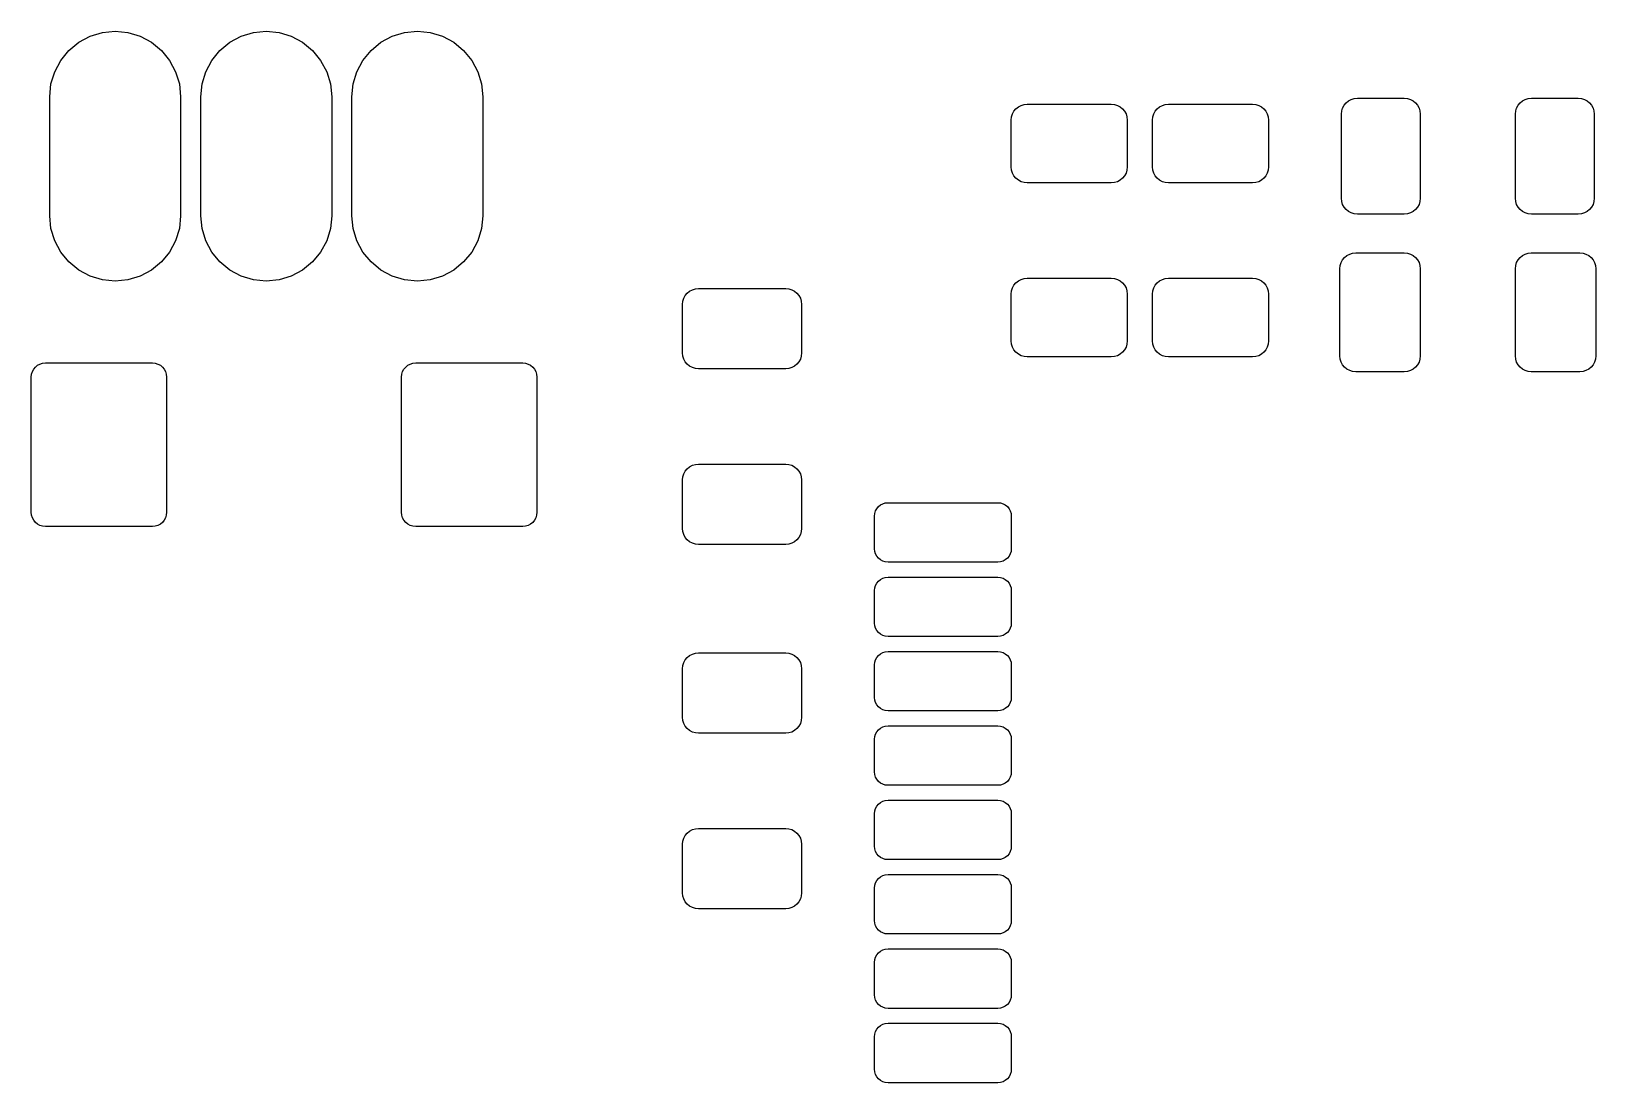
# Model space of a CAD drawing. Extents: x -2.2 to 93.1, y -83.6 to 12.9.
# Drawn here: x 30.05 to 56.35, y -50.83 to -33.15 of the extents above; entities that cross this region are included whole.
import ezdxf

# ---------------------------------------------------------------- set-up
doc = ezdxf.new("R2010")
doc.units = 0
doc.layers.add('BLACK', color=7, linetype='CONTINUOUS')

msp = doc.modelspace()

# ---------------------------------------------------------------- linework, layer by layer
at = {"layer": 'BLACK', "linetype": 'CONTINUOUS'}
for p, q in [((30.6822, -33.4722), (30.8489, -33.3354)), ((30.8489, -33.3354), (31.039, -33.2337)), ((31.039, -33.2337), (31.2454, -33.1711)), ((31.2454, -33.1711), (31.46, -33.15)), ((31.46, -33.15), (31.46, -33.15)), ((31.46, -33.15), (31.6746, -33.1711)), ((31.6746, -33.1711), (31.881, -33.2337)), ((31.881, -33.2337), (32.0711, -33.3354)), ((32.0711, -33.3354), (32.2378, -33.4722)), ((33.2222, -33.4722), (33.3889, -33.3354)), ((33.3889, -33.3354), (33.579, -33.2337)), ((33.579, -33.2337), (33.7854, -33.1711)), ((33.7854, -33.1711), (34, -33.15)), ((34, -33.15), (34, -33.15)), ((34, -33.15), (34.2146, -33.1711)), ((34.2146, -33.1711), (34.421, -33.2337)), ((34.421, -33.2337), (34.6111, -33.3354)), ((34.6111, -33.3354), (34.7778, -33.4722)), ((35.7622, -33.4722), (35.9289, -33.3354)), ((35.9289, -33.3354), (36.119, -33.2337)), ((36.119, -33.2337), (36.3254, -33.1711)), ((36.3254, -33.1711), (36.54, -33.15)), ((36.54, -33.15), (36.54, -33.15)), ((36.54, -33.15), (36.7546, -33.1711)), ((36.7546, -33.1711), (36.961, -33.2337)), ((36.961, -33.2337), (37.1511, -33.3354)), ((37.1511, -33.3354), (37.3178, -33.4722)), ((30.4437, -33.829), (30.5454, -33.6389)), ((30.5454, -33.6389), (30.6822, -33.4722)), ((32.2378, -33.4722), (32.3746, -33.6389)), ((32.3746, -33.6389), (32.4763, -33.829)), ((32.9837, -33.829), (33.0854, -33.6389)), ((33.0854, -33.6389), (33.2222, -33.4722)), ((34.7778, -33.4722), (34.9146, -33.6389)), ((34.9146, -33.6389), (35.0163, -33.829)), ((35.5237, -33.829), (35.6254, -33.6389)), ((35.6254, -33.6389), (35.7622, -33.4722)), ((37.3178, -33.4722), (37.4546, -33.6389)), ((37.4546, -33.6389), (37.5563, -33.829)), ((30.3811, -34.0354), (30.4437, -33.829)), ((32.4763, -33.829), (32.5389, -34.0354)), ((32.9211, -34.0354), (32.9837, -33.829)), ((35.0163, -33.829), (35.0789, -34.0354)), ((35.4611, -34.0354), (35.5237, -33.829)), ((37.5563, -33.829), (37.6189, -34.0354)), ((30.36, -34.25), (30.3811, -34.0354)), ((32.5389, -34.0354), (32.56, -34.25)), ((32.9, -34.25), (32.9211, -34.0354)), ((35.0789, -34.0354), (35.1, -34.25)), ((35.44, -34.25), (35.4611, -34.0354)), ((37.6189, -34.0354), (37.64, -34.25)), ((30.36, -36.25), (30.36, -34.25)), ((32.56, -34.25), (32.56, -36.25)), ((32.9, -36.25), (32.9, -34.25)), ((35.1, -34.25), (35.1, -36.25)), ((35.44, -36.25), (35.44, -34.25)), ((37.64, -34.25), (37.64, -36.25)), ((46.6033, -34.4533), (46.6437, -34.4201)), ((46.6437, -34.4201), (46.6897, -34.3955)), ((46.6897, -34.3955), (46.7397, -34.3804)), ((46.7397, -34.3804), (46.7941, -34.375)), ((46.7941, -34.375), (48.2059, -34.375)), ((48.2059, -34.375), (48.2603, -34.3804)), ((48.2603, -34.3804), (48.3103, -34.3955)), ((48.3103, -34.3955), (48.3563, -34.4201)), ((48.3563, -34.4201), (48.3967, -34.4533)), ((48.9783, -34.4533), (49.0187, -34.4201)), ((49.0187, -34.4201), (49.0647, -34.3955)), ((49.0647, -34.3955), (49.1147, -34.3804)), ((49.1147, -34.3804), (49.1691, -34.375)), ((49.1691, -34.375), (50.5809, -34.375)), ((50.5809, -34.375), (50.6353, -34.3804)), ((50.6353, -34.3804), (50.6853, -34.3955)), ((50.6853, -34.3955), (50.7313, -34.4201)), ((50.7313, -34.4201), (50.7717, -34.4533)), ((52.0804, -34.4897), (52.0955, -34.4397)), ((52.0955, -34.4397), (52.1201, -34.3937)), ((52.1201, -34.3937), (52.1533, -34.3533)), ((52.1533, -34.3533), (52.1936, -34.3201)), ((52.1936, -34.3201), (52.2397, -34.2955)), ((52.2397, -34.2955), (52.2897, -34.2804)), ((52.2897, -34.2804), (52.3441, -34.275)), ((52.3441, -34.275), (53.1309, -34.275)), ((53.1309, -34.275), (53.1853, -34.2804)), ((53.1853, -34.2804), (53.2353, -34.2955)), ((53.2353, -34.2955), (53.2813, -34.3201)), ((53.2813, -34.3201), (53.3217, -34.3533)), ((53.3217, -34.3533), (53.3549, -34.3937)), ((53.3549, -34.3937), (53.3795, -34.4397)), ((53.3795, -34.4397), (53.3946, -34.4897)), ((55.0054, -34.4897), (55.0205, -34.4397)), ((55.0205, -34.4397), (55.0451, -34.3937)), ((55.0451, -34.3937), (55.0783, -34.3533)), ((55.0783, -34.3533), (55.1186, -34.3201)), ((55.1186, -34.3201), (55.1647, -34.2955)), ((55.1647, -34.2955), (55.2147, -34.2804)), ((55.2147, -34.2804), (55.2691, -34.275)), ((55.2691, -34.275), (56.0559, -34.275)), ((56.0559, -34.275), (56.1103, -34.2804)), ((56.1103, -34.2804), (56.1603, -34.2955)), ((56.1603, -34.2955), (56.2064, -34.3201)), ((56.2064, -34.3201), (56.2467, -34.3533)), ((56.2467, -34.3533), (56.2799, -34.3937)), ((56.2799, -34.3937), (56.3045, -34.4397)), ((56.3045, -34.4397), (56.3196, -34.4897)), ((46.525, -34.6441), (46.5304, -34.5897)), ((46.525, -35.4309), (46.525, -34.6441)), ((46.5304, -34.5897), (46.5455, -34.5397)), ((46.5455, -34.5397), (46.5701, -34.4936)), ((46.5701, -34.4936), (46.6033, -34.4533)), ((48.3967, -34.4533), (48.4299, -34.4936)), ((48.4299, -34.4936), (48.4545, -34.5397)), ((48.4545, -34.5397), (48.4696, -34.5897)), ((48.4696, -34.5897), (48.475, -34.6441)), ((48.475, -34.6441), (48.475, -35.4309)), ((48.9, -34.6441), (48.9054, -34.5897)), ((48.9, -35.4309), (48.9, -34.6441)), ((48.9054, -34.5897), (48.9205, -34.5397)), ((48.9205, -34.5397), (48.9451, -34.4936)), ((48.9451, -34.4936), (48.9783, -34.4533)), ((50.7717, -34.4533), (50.8049, -34.4936)), ((50.8049, -34.4936), (50.8295, -34.5397)), ((50.8295, -34.5397), (50.8446, -34.5897)), ((50.8446, -34.5897), (50.85, -34.6441)), ((50.85, -34.6441), (50.85, -35.4309)), ((52.075, -34.5441), (52.0804, -34.4897)), ((52.075, -35.9559), (52.075, -34.5441)), ((53.3946, -34.4897), (53.4, -34.5441)), ((53.4, -34.5441), (53.4, -35.9559)), ((55, -34.5441), (55.0054, -34.4897)), ((55, -35.9559), (55, -34.5441)), ((56.3196, -34.4897), (56.325, -34.5441)), ((56.325, -34.5441), (56.325, -35.9559)), ((46.5304, -35.4853), (46.525, -35.4309)), ((46.5455, -35.5353), (46.5304, -35.4853)), ((48.4696, -35.4853), (48.4545, -35.5353)), ((48.475, -35.4309), (48.4696, -35.4853)), ((48.9054, -35.4853), (48.9, -35.4309)), ((48.9205, -35.5353), (48.9054, -35.4853)), ((50.8446, -35.4853), (50.8295, -35.5353)), ((50.85, -35.4309), (50.8446, -35.4853)), ((46.5701, -35.5814), (46.5455, -35.5353)), ((46.6033, -35.6217), (46.5701, -35.5814)), ((46.6437, -35.6549), (46.6033, -35.6217)), ((46.6897, -35.6795), (46.6437, -35.6549)), ((46.7397, -35.6946), (46.6897, -35.6795)), ((46.7941, -35.7), (46.7397, -35.6946)), ((48.2059, -35.7), (46.7941, -35.7)), ((48.2603, -35.6946), (48.2059, -35.7)), ((48.3103, -35.6795), (48.2603, -35.6946)), ((48.3563, -35.6549), (48.3103, -35.6795)), ((48.3967, -35.6217), (48.3563, -35.6549)), ((48.4299, -35.5814), (48.3967, -35.6217)), ((48.4545, -35.5353), (48.4299, -35.5814)), ((48.9451, -35.5814), (48.9205, -35.5353)), ((48.9783, -35.6217), (48.9451, -35.5814)), ((49.0187, -35.6549), (48.9783, -35.6217)), ((49.0647, -35.6795), (49.0187, -35.6549)), ((49.1147, -35.6946), (49.0647, -35.6795)), ((49.1691, -35.7), (49.1147, -35.6946)), ((50.5809, -35.7), (49.1691, -35.7)), ((50.6353, -35.6946), (50.5809, -35.7)), ((50.6853, -35.6795), (50.6353, -35.6946)), ((50.7313, -35.6549), (50.6853, -35.6795)), ((50.7717, -35.6217), (50.7313, -35.6549)), ((50.8049, -35.5814), (50.7717, -35.6217)), ((50.8295, -35.5353), (50.8049, -35.5814)), ((52.0804, -36.0103), (52.075, -35.9559)), ((52.0955, -36.0603), (52.0804, -36.0103)), ((53.3946, -36.0103), (53.3795, -36.0603)), ((53.4, -35.9559), (53.3946, -36.0103)), ((55.0054, -36.0103), (55, -35.9559)), ((55.0205, -36.0603), (55.0054, -36.0103)), ((56.3196, -36.0103), (56.3045, -36.0603)), ((56.325, -35.9559), (56.3196, -36.0103)), ((30.3811, -36.4646), (30.36, -36.25)), ((32.56, -36.25), (32.5389, -36.4646)), ((32.9211, -36.4646), (32.9, -36.25)), ((35.1, -36.25), (35.0789, -36.4646)), ((35.4611, -36.4646), (35.44, -36.25)), ((37.64, -36.25), (37.6189, -36.4646)), ((52.1201, -36.1063), (52.0955, -36.0603)), ((52.1533, -36.1467), (52.1201, -36.1063)), ((52.1936, -36.1799), (52.1533, -36.1467)), ((52.2397, -36.2045), (52.1936, -36.1799)), ((52.2897, -36.2196), (52.2397, -36.2045)), ((52.3441, -36.225), (52.2897, -36.2196)), ((53.1309, -36.225), (52.3441, -36.225)), ((53.1853, -36.2196), (53.1309, -36.225)), ((53.2353, -36.2045), (53.1853, -36.2196)), ((53.2813, -36.1799), (53.2353, -36.2045)), ((53.3217, -36.1467), (53.2813, -36.1799)), ((53.3549, -36.1063), (53.3217, -36.1467)), ((53.3795, -36.0603), (53.3549, -36.1063)), ((55.0451, -36.1063), (55.0205, -36.0603)), ((55.0783, -36.1467), (55.0451, -36.1063)), ((55.1186, -36.1799), (55.0783, -36.1467)), ((55.1647, -36.2045), (55.1186, -36.1799)), ((55.2147, -36.2196), (55.1647, -36.2045)), ((55.2691, -36.225), (55.2147, -36.2196)), ((56.0559, -36.225), (55.2691, -36.225)), ((56.1103, -36.2196), (56.0559, -36.225)), ((56.1603, -36.2045), (56.1103, -36.2196)), ((56.2064, -36.1799), (56.1603, -36.2045)), ((56.2467, -36.1467), (56.2064, -36.1799)), ((56.2799, -36.1063), (56.2467, -36.1467)), ((56.3045, -36.0603), (56.2799, -36.1063)), ((30.4437, -36.671), (30.3811, -36.4646)), ((32.5389, -36.4646), (32.4763, -36.671)), ((32.9837, -36.671), (32.9211, -36.4646)), ((35.0789, -36.4646), (35.0163, -36.671)), ((35.5237, -36.671), (35.4611, -36.4646)), ((37.6189, -36.4646), (37.5563, -36.671)), ((30.5454, -36.8611), (30.4437, -36.671)), ((32.4763, -36.671), (32.3746, -36.8611)), ((33.0854, -36.8611), (32.9837, -36.671)), ((35.0163, -36.671), (34.9146, -36.8611)), ((35.6254, -36.8611), (35.5237, -36.671)), ((37.5563, -36.671), (37.4546, -36.8611)), ((30.6822, -37.0278), (30.5454, -36.8611)), ((30.8489, -37.1646), (30.6822, -37.0278)), ((32.2378, -37.0278), (32.0711, -37.1646)), ((32.3746, -36.8611), (32.2378, -37.0278)), ((33.2222, -37.0278), (33.0854, -36.8611)), ((33.3889, -37.1646), (33.2222, -37.0278)), ((34.7778, -37.0278), (34.6111, -37.1646)), ((34.9146, -36.8611), (34.7778, -37.0278)), ((35.7622, -37.0278), (35.6254, -36.8611)), ((35.9289, -37.1646), (35.7622, -37.0278)), ((37.3178, -37.0278), (37.1511, -37.1646)), ((37.4546, -36.8611), (37.3178, -37.0278)), ((52.0553, -37.0885), (52.0704, -37.0388)), ((52.0704, -37.0388), (52.0949, -36.993)), ((52.0949, -36.993), (52.1279, -36.9529)), ((52.1279, -36.9529), (52.168, -36.9199)), ((52.168, -36.9199), (52.2138, -36.8954)), ((52.2138, -36.8954), (52.2635, -36.8803)), ((52.2635, -36.8803), (52.3177, -36.875)), ((52.3177, -36.875), (53.1323, -36.875)), ((53.1323, -36.875), (53.1865, -36.8803)), ((53.1865, -36.8803), (53.2362, -36.8954)), ((53.2362, -36.8954), (53.282, -36.9199)), ((53.282, -36.9199), (53.3221, -36.9529)), ((53.3221, -36.9529), (53.3551, -36.993)), ((53.3551, -36.993), (53.3796, -37.0388)), ((53.3796, -37.0388), (53.3947, -37.0885)), ((55.0053, -37.0885), (55.0204, -37.0388)), ((55.0204, -37.0388), (55.0449, -36.993)), ((55.0449, -36.993), (55.0779, -36.9529)), ((55.0779, -36.9529), (55.118, -36.9199)), ((55.118, -36.9199), (55.1638, -36.8954)), ((55.1638, -36.8954), (55.2135, -36.8803)), ((55.2135, -36.8803), (55.2677, -36.875)), ((55.2677, -36.875), (56.0823, -36.875)), ((56.0823, -36.875), (56.1365, -36.8803)), ((56.1365, -36.8803), (56.1862, -36.8954)), ((56.1862, -36.8954), (56.232, -36.9199)), ((56.232, -36.9199), (56.2721, -36.9529)), ((56.2721, -36.9529), (56.3051, -36.993)), ((56.3051, -36.993), (56.3296, -37.0388)), ((56.3296, -37.0388), (56.3447, -37.0885)), ((31.039, -37.2663), (30.8489, -37.1646)), ((31.2454, -37.3289), (31.039, -37.2663)), ((31.46, -37.35), (31.2454, -37.3289)), ((31.6746, -37.3289), (31.46, -37.35)), ((31.881, -37.2663), (31.6746, -37.3289)), ((32.0711, -37.1646), (31.881, -37.2663)), ((33.579, -37.2663), (33.3889, -37.1646)), ((33.7854, -37.3289), (33.579, -37.2663)), ((34, -37.35), (33.7854, -37.3289)), ((34.2146, -37.3289), (34, -37.35)), ((34.421, -37.2663), (34.2146, -37.3289)), ((34.6111, -37.1646), (34.421, -37.2663)), ((36.119, -37.2663), (35.9289, -37.1646)), ((36.3254, -37.3289), (36.119, -37.2663)), ((36.54, -37.35), (36.3254, -37.3289)), ((36.7546, -37.3289), (36.54, -37.35)), ((36.961, -37.2663), (36.7546, -37.3289)), ((37.1511, -37.1646), (36.961, -37.2663)), ((46.6033, -37.3783), (46.6437, -37.3451)), ((46.6437, -37.3451), (46.6897, -37.3205)), ((46.6897, -37.3205), (46.7397, -37.3054)), ((46.7397, -37.3054), (46.7941, -37.3)), ((46.7941, -37.3), (48.2059, -37.3)), ((48.2059, -37.3), (48.2603, -37.3054)), ((48.2603, -37.3054), (48.3103, -37.3205)), ((48.3103, -37.3205), (48.3563, -37.3451)), ((48.3563, -37.3451), (48.3967, -37.3783)), ((48.9783, -37.3783), (49.0187, -37.3451)), ((49.0187, -37.3451), (49.0647, -37.3205)), ((49.0647, -37.3205), (49.1147, -37.3054)), ((49.1147, -37.3054), (49.1691, -37.3)), ((49.1691, -37.3), (50.5809, -37.3)), ((50.5809, -37.3), (50.6353, -37.3054)), ((50.6353, -37.3054), (50.6853, -37.3205)), ((50.6853, -37.3205), (50.7313, -37.3451)), ((50.7313, -37.3451), (50.7717, -37.3783)), ((52.05, -37.1427), (52.0553, -37.0885)), ((52.05, -38.6073), (52.05, -37.1427)), ((53.3947, -37.0885), (53.4, -37.1427)), ((53.4, -37.1427), (53.4, -38.6073)), ((55, -37.1427), (55.0053, -37.0885)), ((55, -38.6073), (55, -37.1427)), ((56.3447, -37.0885), (56.35, -37.1427)), ((56.35, -37.1427), (56.35, -38.6073)), ((31.46, -37.35), (31.46, -37.35)), ((34, -37.35), (34, -37.35)), ((36.54, -37.35), (36.54, -37.35)), ((41.0204, -37.6388), (41.0449, -37.593)), ((41.0449, -37.593), (41.0779, -37.5529)), ((41.0779, -37.5529), (41.118, -37.5199)), ((41.118, -37.5199), (41.1638, -37.4954)), ((41.1638, -37.4954), (41.2135, -37.4803)), ((41.2135, -37.4803), (41.2677, -37.475)), ((41.2677, -37.475), (42.7323, -37.475)), ((42.7323, -37.475), (42.7865, -37.4803)), ((42.7865, -37.4803), (42.8362, -37.4954)), ((42.8362, -37.4954), (42.882, -37.5199)), ((42.882, -37.5199), (42.9221, -37.5529)), ((42.9221, -37.5529), (42.9551, -37.593)), ((42.9551, -37.593), (42.9796, -37.6388)), ((46.525, -37.5691), (46.5304, -37.5147)), ((46.525, -38.3559), (46.525, -37.5691)), ((46.5304, -37.5147), (46.5455, -37.4647)), ((46.5455, -37.4647), (46.5701, -37.4186)), ((46.5701, -37.4186), (46.6033, -37.3783)), ((48.3967, -37.3783), (48.4299, -37.4186)), ((48.4299, -37.4186), (48.4545, -37.4647)), ((48.4545, -37.4647), (48.4696, -37.5147)), ((48.4696, -37.5147), (48.475, -37.5691)), ((48.475, -37.5691), (48.475, -38.3559)), ((48.9, -37.5691), (48.9054, -37.5147)), ((48.9, -38.3559), (48.9, -37.5691)), ((48.9054, -37.5147), (48.9205, -37.4647)), ((48.9205, -37.4647), (48.9451, -37.4186)), ((48.9451, -37.4186), (48.9783, -37.3783)), ((50.7717, -37.3783), (50.8049, -37.4186)), ((50.8049, -37.4186), (50.8295, -37.4647)), ((50.8295, -37.4647), (50.8446, -37.5147)), ((50.8446, -37.5147), (50.85, -37.5691)), ((50.85, -37.5691), (50.85, -38.3559)), ((41, -37.7427), (41.0053, -37.6885)), ((41, -38.5573), (41, -37.7427)), ((41.0053, -37.6885), (41.0204, -37.6388)), ((42.9796, -37.6388), (42.9947, -37.6885)), ((42.9947, -37.6885), (43, -37.7427)), ((43, -37.7427), (43, -38.5573)), ((46.5304, -38.4103), (46.525, -38.3559)), ((48.475, -38.3559), (48.4696, -38.4103)), ((48.9054, -38.4103), (48.9, -38.3559)), ((50.85, -38.3559), (50.8446, -38.4103)), ((41.0053, -38.6115), (41, -38.5573)), ((41.0204, -38.6612), (41.0053, -38.6115)), ((42.9947, -38.6115), (42.9796, -38.6612)), ((43, -38.5573), (42.9947, -38.6115)), ((46.5455, -38.4603), (46.5304, -38.4103)), ((46.5701, -38.5063), (46.5455, -38.4603)), ((46.6033, -38.5467), (46.5701, -38.5063)), ((46.6437, -38.5799), (46.6033, -38.5467)), ((46.6897, -38.6045), (46.6437, -38.5799)), ((46.7397, -38.6196), (46.6897, -38.6045)), ((46.7941, -38.625), (46.7397, -38.6196)), ((48.2059, -38.625), (46.7941, -38.625)), ((48.2603, -38.6196), (48.2059, -38.625)), ((48.3103, -38.6045), (48.2603, -38.6196)), ((48.3563, -38.5799), (48.3103, -38.6045)), ((48.3967, -38.5467), (48.3563, -38.5799)), ((48.4299, -38.5063), (48.3967, -38.5467)), ((48.4545, -38.4603), (48.4299, -38.5063)), ((48.4696, -38.4103), (48.4545, -38.4603)), ((48.9205, -38.4603), (48.9054, -38.4103)), ((48.9451, -38.5063), (48.9205, -38.4603)), ((48.9783, -38.5467), (48.9451, -38.5063)), ((49.0187, -38.5799), (48.9783, -38.5467)), ((49.0647, -38.6045), (49.0187, -38.5799)), ((49.1147, -38.6196), (49.0647, -38.6045)), ((49.1691, -38.625), (49.1147, -38.6196)), ((50.5809, -38.625), (49.1691, -38.625)), ((50.6353, -38.6196), (50.5809, -38.625)), ((50.6853, -38.6045), (50.6353, -38.6196)), ((50.7313, -38.5799), (50.6853, -38.6045)), ((50.7717, -38.5467), (50.7313, -38.5799)), ((50.8049, -38.5063), (50.7717, -38.5467)), ((50.8295, -38.4603), (50.8049, -38.5063)), ((50.8446, -38.4103), (50.8295, -38.4603)), ((52.0553, -38.6615), (52.05, -38.6073)), ((53.4, -38.6073), (53.3947, -38.6615)), ((55.0053, -38.6615), (55, -38.6073)), ((56.35, -38.6073), (56.3447, -38.6615)), ((30.05, -38.9636), (30.0548, -38.9151)), ((30.0548, -38.9151), (30.0682, -38.8709)), ((30.0682, -38.8709), (30.09, -38.8301)), ((30.09, -38.8301), (30.1193, -38.7943)), ((30.1193, -38.7943), (30.1551, -38.765)), ((30.1551, -38.765), (30.1959, -38.7432)), ((30.1959, -38.7432), (30.2401, -38.7298)), ((30.2401, -38.7298), (30.2886, -38.725)), ((30.2886, -38.725), (32.0864, -38.725)), ((32.0864, -38.725), (32.1349, -38.7298)), ((32.1349, -38.7298), (32.1791, -38.7432)), ((32.1791, -38.7432), (32.2199, -38.765)), ((32.2199, -38.765), (32.2557, -38.7943)), ((32.2557, -38.7943), (32.285, -38.8301)), ((32.285, -38.8301), (32.3068, -38.8709)), ((32.3068, -38.8709), (32.3202, -38.9151)), ((32.3202, -38.9151), (32.325, -38.9636)), ((36.275, -38.9636), (36.2798, -38.9151)), ((36.2798, -38.9151), (36.2932, -38.8709)), ((36.2932, -38.8709), (36.315, -38.8301)), ((36.315, -38.8301), (36.3443, -38.7943)), ((36.3443, -38.7943), (36.3801, -38.765)), ((36.3801, -38.765), (36.4209, -38.7432)), ((36.4209, -38.7432), (36.4651, -38.7298)), ((36.4651, -38.7298), (36.5136, -38.725)), ((36.5136, -38.725), (38.3114, -38.725)), ((38.3114, -38.725), (38.3599, -38.7298)), ((38.3599, -38.7298), (38.4041, -38.7432)), ((38.4041, -38.7432), (38.4449, -38.765)), ((38.4449, -38.765), (38.4807, -38.7943)), ((38.4807, -38.7943), (38.51, -38.8301)), ((38.51, -38.8301), (38.5318, -38.8709)), ((38.5318, -38.8709), (38.5452, -38.9151)), ((38.5452, -38.9151), (38.55, -38.9636)), ((41.0449, -38.707), (41.0204, -38.6612)), ((41.0779, -38.7471), (41.0449, -38.707)), ((41.118, -38.7801), (41.0779, -38.7471)), ((41.1638, -38.8046), (41.118, -38.7801)), ((41.2135, -38.8197), (41.1638, -38.8046)), ((41.2677, -38.825), (41.2135, -38.8197)), ((42.7323, -38.825), (41.2677, -38.825)), ((42.7865, -38.8197), (42.7323, -38.825)), ((42.8362, -38.8046), (42.7865, -38.8197)), ((42.882, -38.7801), (42.8362, -38.8046)), ((42.9221, -38.7471), (42.882, -38.7801)), ((42.9551, -38.707), (42.9221, -38.7471)), ((42.9796, -38.6612), (42.9551, -38.707)), ((52.0704, -38.7112), (52.0553, -38.6615)), ((52.0949, -38.757), (52.0704, -38.7112)), ((52.1279, -38.7971), (52.0949, -38.757)), ((52.168, -38.8301), (52.1279, -38.7971)), ((52.2138, -38.8546), (52.168, -38.8301)), ((52.2635, -38.8697), (52.2138, -38.8546)), ((52.3177, -38.875), (52.2635, -38.8697)), ((53.1323, -38.875), (52.3177, -38.875)), ((53.1865, -38.8697), (53.1323, -38.875)), ((53.2362, -38.8546), (53.1865, -38.8697)), ((53.282, -38.8301), (53.2362, -38.8546)), ((53.3221, -38.7971), (53.282, -38.8301)), ((53.3551, -38.757), (53.3221, -38.7971)), ((53.3796, -38.7112), (53.3551, -38.757)), ((53.3947, -38.6615), (53.3796, -38.7112)), ((55.0204, -38.7112), (55.0053, -38.6615)), ((55.0449, -38.757), (55.0204, -38.7112)), ((55.0779, -38.7971), (55.0449, -38.757)), ((55.118, -38.8301), (55.0779, -38.7971)), ((55.1638, -38.8546), (55.118, -38.8301)), ((55.2135, -38.8697), (55.1638, -38.8546)), ((55.2677, -38.875), (55.2135, -38.8697)), ((56.0823, -38.875), (55.2677, -38.875)), ((56.1365, -38.8697), (56.0823, -38.875)), ((56.1862, -38.8546), (56.1365, -38.8697)), ((56.232, -38.8301), (56.1862, -38.8546)), ((56.2721, -38.7971), (56.232, -38.8301)), ((56.3051, -38.757), (56.2721, -38.7971)), ((56.3296, -38.7112), (56.3051, -38.757)), ((56.3447, -38.6615), (56.3296, -38.7112)), ((30.05, -41.2364), (30.05, -38.9636)), ((32.325, -38.9636), (32.325, -41.2364)), ((36.275, -41.2364), (36.275, -38.9636)), ((38.55, -38.9636), (38.55, -41.2364)), ((41.0779, -40.5029), (41.118, -40.4699)), ((41.118, -40.4699), (41.1638, -40.4454)), ((41.1638, -40.4454), (41.2135, -40.4303)), ((41.2135, -40.4303), (41.2677, -40.425)), ((41.2677, -40.425), (42.7323, -40.425)), ((42.7323, -40.425), (42.7865, -40.4303)), ((42.7865, -40.4303), (42.8362, -40.4454)), ((42.8362, -40.4454), (42.882, -40.4699)), ((42.882, -40.4699), (42.9221, -40.5029)), ((41, -40.6927), (41.0053, -40.6385)), ((41, -41.5073), (41, -40.6927)), ((41.0053, -40.6385), (41.0204, -40.5888)), ((41.0204, -40.5888), (41.0449, -40.543)), ((41.0449, -40.543), (41.0779, -40.5029)), ((42.9221, -40.5029), (42.9551, -40.543)), ((42.9551, -40.543), (42.9796, -40.5888)), ((42.9796, -40.5888), (42.9947, -40.6385)), ((42.9947, -40.6385), (43, -40.6927)), ((43, -40.6927), (43, -41.5073)), ((30.0548, -41.2849), (30.05, -41.2364)), ((30.0682, -41.3291), (30.0548, -41.2849)), ((32.3202, -41.2849), (32.3068, -41.3291)), ((32.325, -41.2364), (32.3202, -41.2849)), ((36.2798, -41.2849), (36.275, -41.2364)), ((36.2932, -41.3291), (36.2798, -41.2849)), ((38.5452, -41.2849), (38.5318, -41.3291)), ((38.55, -41.2364), (38.5452, -41.2849)), ((44.225, -41.3025), (44.2296, -41.2562)), ((44.2296, -41.2562), (44.2423, -41.214)), ((44.2423, -41.214), (44.2631, -41.1751)), ((44.2631, -41.1751), (44.2911, -41.1411)), ((44.2911, -41.1411), (44.3251, -41.1131)), ((44.3251, -41.1131), (44.364, -41.0923)), ((44.364, -41.0923), (44.4062, -41.0796)), ((44.4062, -41.0796), (44.4525, -41.075)), ((44.4525, -41.075), (46.2975, -41.075)), ((46.2975, -41.075), (46.3438, -41.0796)), ((46.3438, -41.0796), (46.386, -41.0923)), ((46.386, -41.0923), (46.4249, -41.1131)), ((46.4249, -41.1131), (46.4589, -41.1411)), ((46.4589, -41.1411), (46.4869, -41.1751)), ((46.4869, -41.1751), (46.5076, -41.214)), ((46.5076, -41.214), (46.5204, -41.2562)), ((46.5204, -41.2562), (46.525, -41.3025)), ((30.09, -41.3699), (30.0682, -41.3291)), ((30.1193, -41.4057), (30.09, -41.3699)), ((30.1551, -41.435), (30.1193, -41.4057)), ((30.1959, -41.4568), (30.1551, -41.435)), ((30.2401, -41.4702), (30.1959, -41.4568)), ((30.2886, -41.475), (30.2401, -41.4702)), ((32.0864, -41.475), (30.2886, -41.475)), ((32.1349, -41.4702), (32.0864, -41.475)), ((32.1791, -41.4568), (32.1349, -41.4702)), ((32.2199, -41.435), (32.1791, -41.4568)), ((32.2557, -41.4057), (32.2199, -41.435)), ((32.285, -41.3699), (32.2557, -41.4057)), ((32.3068, -41.3291), (32.285, -41.3699)), ((36.315, -41.3699), (36.2932, -41.3291)), ((36.3443, -41.4057), (36.315, -41.3699)), ((36.3801, -41.435), (36.3443, -41.4057)), ((36.4209, -41.4568), (36.3801, -41.435)), ((36.4651, -41.4702), (36.4209, -41.4568)), ((36.5136, -41.475), (36.4651, -41.4702)), ((38.3114, -41.475), (36.5136, -41.475)), ((38.3599, -41.4702), (38.3114, -41.475)), ((38.4041, -41.4568), (38.3599, -41.4702)), ((38.4449, -41.435), (38.4041, -41.4568)), ((38.4807, -41.4057), (38.4449, -41.435)), ((38.51, -41.3699), (38.4807, -41.4057)), ((38.5318, -41.3291), (38.51, -41.3699)), ((41.0053, -41.5615), (41, -41.5073)), ((43, -41.5073), (42.9947, -41.5615)), ((44.225, -41.8475), (44.225, -41.3025)), ((46.525, -41.3025), (46.525, -41.8475)), ((41.0204, -41.6112), (41.0053, -41.5615)), ((41.0449, -41.657), (41.0204, -41.6112)), ((41.0779, -41.6971), (41.0449, -41.657)), ((41.118, -41.7301), (41.0779, -41.6971)), ((41.1638, -41.7546), (41.118, -41.7301)), ((41.2135, -41.7697), (41.1638, -41.7546)), ((41.2677, -41.775), (41.2135, -41.7697)), ((42.7323, -41.775), (41.2677, -41.775)), ((42.7865, -41.7697), (42.7323, -41.775)), ((42.8362, -41.7546), (42.7865, -41.7697)), ((42.882, -41.7301), (42.8362, -41.7546)), ((42.9221, -41.6971), (42.882, -41.7301)), ((42.9551, -41.657), (42.9221, -41.6971)), ((42.9796, -41.6112), (42.9551, -41.657)), ((42.9947, -41.5615), (42.9796, -41.6112)), ((44.2296, -41.8938), (44.225, -41.8475)), ((44.2423, -41.936), (44.2296, -41.8938)), ((44.2631, -41.9749), (44.2423, -41.936)), ((44.2911, -42.0089), (44.2631, -41.9749)), ((44.3251, -42.0369), (44.2911, -42.0089)), ((44.364, -42.0576), (44.3251, -42.0369)), ((44.4062, -42.0704), (44.364, -42.0576)), ((44.4525, -42.075), (44.4062, -42.0704)), ((46.2975, -42.075), (44.4525, -42.075)), ((46.3438, -42.0704), (46.2975, -42.075)), ((46.386, -42.0576), (46.3438, -42.0704)), ((46.4249, -42.0369), (46.386, -42.0576)), ((46.4589, -42.0089), (46.4249, -42.0369)), ((46.4869, -41.9749), (46.4589, -42.0089)), ((46.5076, -41.936), (46.4869, -41.9749)), ((46.5204, -41.8938), (46.5076, -41.936)), ((46.525, -41.8475), (46.5204, -41.8938)), ((44.3251, -42.3631), (44.364, -42.3423)), ((44.364, -42.3423), (44.4062, -42.3296)), ((44.4062, -42.3296), (44.4525, -42.325)), ((44.4525, -42.325), (46.2975, -42.325)), ((46.2975, -42.325), (46.3438, -42.3296)), ((46.3438, -42.3296), (46.386, -42.3423)), ((46.386, -42.3423), (46.4249, -42.3631)), ((44.225, -42.5525), (44.2296, -42.5062)), ((44.225, -43.0975), (44.225, -42.5525)), ((44.2296, -42.5062), (44.2423, -42.464)), ((44.2423, -42.464), (44.2631, -42.4251)), ((44.2631, -42.4251), (44.2911, -42.3911)), ((44.2911, -42.3911), (44.3251, -42.3631)), ((46.4249, -42.3631), (46.4589, -42.3911)), ((46.4589, -42.3911), (46.4869, -42.4251)), ((46.4869, -42.4251), (46.5076, -42.464)), ((46.5076, -42.464), (46.5204, -42.5062)), ((46.5204, -42.5062), (46.525, -42.5525)), ((46.525, -42.5525), (46.525, -43.0975)), ((44.2296, -43.1438), (44.225, -43.0975)), ((46.525, -43.0975), (46.5204, -43.1438)), ((44.2423, -43.186), (44.2296, -43.1438)), ((44.2631, -43.2249), (44.2423, -43.186)), ((44.2911, -43.2589), (44.2631, -43.2249)), ((44.3251, -43.2869), (44.2911, -43.2589)), ((44.364, -43.3076), (44.3251, -43.2869)), ((44.4062, -43.3204), (44.364, -43.3076)), ((44.4525, -43.325), (44.4062, -43.3204)), ((46.2975, -43.325), (44.4525, -43.325)), ((46.3438, -43.3204), (46.2975, -43.325)), ((46.386, -43.3076), (46.3438, -43.3204)), ((46.4249, -43.2869), (46.386, -43.3076)), ((46.4589, -43.2589), (46.4249, -43.2869)), ((46.4869, -43.2249), (46.4589, -43.2589)), ((46.5076, -43.186), (46.4869, -43.2249)), ((46.5204, -43.1438), (46.5076, -43.186)), ((41.0779, -43.6779), (41.118, -43.6449)), ((41.118, -43.6449), (41.1638, -43.6204)), ((41.1638, -43.6204), (41.2135, -43.6053)), ((41.2135, -43.6053), (41.2677, -43.6)), ((41.2677, -43.6), (42.7323, -43.6)), ((42.7323, -43.6), (42.7865, -43.6053)), ((42.7865, -43.6053), (42.8362, -43.6204)), ((42.8362, -43.6204), (42.882, -43.6449)), ((42.882, -43.6449), (42.9221, -43.6779)), ((44.2631, -43.6751), (44.2911, -43.6411)), ((44.2911, -43.6411), (44.3251, -43.6131)), ((44.3251, -43.6131), (44.364, -43.5923)), ((44.364, -43.5923), (44.4062, -43.5796)), ((44.4062, -43.5796), (44.4525, -43.575)), ((44.4525, -43.575), (46.2975, -43.575)), ((46.2975, -43.575), (46.3438, -43.5796)), ((46.3438, -43.5796), (46.386, -43.5923)), ((46.386, -43.5923), (46.4249, -43.6131)), ((46.4249, -43.6131), (46.4589, -43.6411)), ((46.4589, -43.6411), (46.4869, -43.6751)), ((41, -43.8677), (41.0053, -43.8135)), ((41, -44.6823), (41, -43.8677)), ((41.0053, -43.8135), (41.0204, -43.7638)), ((41.0204, -43.7638), (41.0449, -43.718)), ((41.0449, -43.718), (41.0779, -43.6779)), ((42.9221, -43.6779), (42.9551, -43.718)), ((42.9551, -43.718), (42.9796, -43.7638)), ((42.9796, -43.7638), (42.9947, -43.8135)), ((42.9947, -43.8135), (43, -43.8677)), ((43, -43.8677), (43, -44.6823)), ((44.225, -43.8025), (44.2296, -43.7562)), ((44.225, -44.3475), (44.225, -43.8025)), ((44.2296, -43.7562), (44.2423, -43.714)), ((44.2423, -43.714), (44.2631, -43.6751)), ((46.4869, -43.6751), (46.5076, -43.714)), ((46.5076, -43.714), (46.5204, -43.7562)), ((46.5204, -43.7562), (46.525, -43.8025)), ((46.525, -43.8025), (46.525, -44.3475)), ((44.2296, -44.3938), (44.225, -44.3475)), ((44.2423, -44.436), (44.2296, -44.3938)), ((44.2631, -44.4749), (44.2423, -44.436)), ((46.5076, -44.436), (46.4869, -44.4749)), ((46.5204, -44.3938), (46.5076, -44.436)), ((46.525, -44.3475), (46.5204, -44.3938)), ((41.0053, -44.7365), (41, -44.6823)), ((43, -44.6823), (42.9947, -44.7365)), ((44.2911, -44.5089), (44.2631, -44.4749)), ((44.3251, -44.5369), (44.2911, -44.5089)), ((44.364, -44.5576), (44.3251, -44.5369)), ((44.4062, -44.5704), (44.364, -44.5576)), ((44.4525, -44.575), (44.4062, -44.5704)), ((46.2975, -44.575), (44.4525, -44.575)), ((46.3438, -44.5704), (46.2975, -44.575)), ((46.386, -44.5576), (46.3438, -44.5704)), ((46.4249, -44.5369), (46.386, -44.5576)), ((46.4589, -44.5089), (46.4249, -44.5369)), ((46.4869, -44.4749), (46.4589, -44.5089)), ((41.0204, -44.7862), (41.0053, -44.7365)), ((41.0449, -44.832), (41.0204, -44.7862)), ((41.0779, -44.8721), (41.0449, -44.832)), ((41.118, -44.9051), (41.0779, -44.8721)), ((41.1638, -44.9296), (41.118, -44.9051)), ((41.2135, -44.9447), (41.1638, -44.9296)), ((41.2677, -44.95), (41.2135, -44.9447)), ((42.7323, -44.95), (41.2677, -44.95)), ((42.7865, -44.9447), (42.7323, -44.95)), ((42.8362, -44.9296), (42.7865, -44.9447)), ((42.882, -44.9051), (42.8362, -44.9296)), ((42.9221, -44.8721), (42.882, -44.9051)), ((42.9551, -44.832), (42.9221, -44.8721)), ((42.9796, -44.7862), (42.9551, -44.832)), ((42.9947, -44.7365), (42.9796, -44.7862)), ((44.2296, -45.0062), (44.2423, -44.964)), ((44.2423, -44.964), (44.2631, -44.9251)), ((44.2631, -44.9251), (44.2911, -44.8911)), ((44.2911, -44.8911), (44.3251, -44.8631)), ((44.3251, -44.8631), (44.364, -44.8423)), ((44.364, -44.8423), (44.4062, -44.8296)), ((44.4062, -44.8296), (44.4525, -44.825)), ((44.4525, -44.825), (46.2975, -44.825)), ((46.2975, -44.825), (46.3438, -44.8296)), ((46.3438, -44.8296), (46.386, -44.8423)), ((46.386, -44.8423), (46.4249, -44.8631)), ((46.4249, -44.8631), (46.4589, -44.8911)), ((46.4589, -44.8911), (46.4869, -44.9251)), ((46.4869, -44.9251), (46.5076, -44.964)), ((46.5076, -44.964), (46.5204, -45.0062)), ((44.225, -45.0525), (44.2296, -45.0062)), ((44.225, -45.5975), (44.225, -45.0525)), ((46.5204, -45.0062), (46.525, -45.0525)), ((46.525, -45.0525), (46.525, -45.5975)), ((44.2296, -45.6438), (44.225, -45.5975)), ((44.2423, -45.686), (44.2296, -45.6438)), ((44.2631, -45.7249), (44.2423, -45.686)), ((44.2911, -45.7589), (44.2631, -45.7249)), ((44.3251, -45.7869), (44.2911, -45.7589)), ((46.4589, -45.7589), (46.4249, -45.7869)), ((46.4869, -45.7249), (46.4589, -45.7589)), ((46.5076, -45.686), (46.4869, -45.7249)), ((46.5204, -45.6438), (46.5076, -45.686)), ((46.525, -45.5975), (46.5204, -45.6438)), ((44.364, -45.8076), (44.3251, -45.7869)), ((44.4062, -45.8204), (44.364, -45.8076)), ((44.4525, -45.825), (44.4062, -45.8204)), ((46.2975, -45.825), (44.4525, -45.825)), ((46.3438, -45.8204), (46.2975, -45.825)), ((46.386, -45.8076), (46.3438, -45.8204)), ((46.4249, -45.7869), (46.386, -45.8076)), ((44.225, -46.3025), (44.2296, -46.2562)), ((44.2296, -46.2562), (44.2423, -46.214)), ((44.2423, -46.214), (44.2631, -46.1751)), ((44.2631, -46.1751), (44.2911, -46.1411)), ((44.2911, -46.1411), (44.3251, -46.1131)), ((44.3251, -46.1131), (44.364, -46.0923)), ((44.364, -46.0923), (44.4062, -46.0796)), ((44.4062, -46.0796), (44.4525, -46.075)), ((44.4525, -46.075), (46.2975, -46.075)), ((46.2975, -46.075), (46.3438, -46.0796)), ((46.3438, -46.0796), (46.386, -46.0923)), ((46.386, -46.0923), (46.4249, -46.1131)), ((46.4249, -46.1131), (46.4589, -46.1411)), ((46.4589, -46.1411), (46.4869, -46.1751)), ((46.4869, -46.1751), (46.5076, -46.214)), ((46.5076, -46.214), (46.5204, -46.2562)), ((46.5204, -46.2562), (46.525, -46.3025)), ((41.2135, -46.5553), (41.2677, -46.55)), ((41.2677, -46.55), (42.7323, -46.55)), ((42.7323, -46.55), (42.7865, -46.5553)), ((44.225, -46.8475), (44.225, -46.3025)), ((46.525, -46.3025), (46.525, -46.8475)), ((41, -46.8177), (41.0053, -46.7635)), ((41.0053, -46.7635), (41.0204, -46.7138)), ((41.0204, -46.7138), (41.0449, -46.668)), ((41.0449, -46.668), (41.0779, -46.6279)), ((41.0779, -46.6279), (41.118, -46.5949)), ((41.118, -46.5949), (41.1638, -46.5704)), ((41.1638, -46.5704), (41.2135, -46.5553)), ((42.7865, -46.5553), (42.8362, -46.5704)), ((42.8362, -46.5704), (42.882, -46.5949)), ((42.882, -46.5949), (42.9221, -46.6279)), ((42.9221, -46.6279), (42.9551, -46.668)), ((42.9551, -46.668), (42.9796, -46.7138)), ((42.9796, -46.7138), (42.9947, -46.7635)), ((42.9947, -46.7635), (43, -46.8177)), ((41, -47.6323), (41, -46.8177)), ((43, -46.8177), (43, -47.6323)), ((44.2296, -46.8938), (44.225, -46.8475)), ((44.2423, -46.936), (44.2296, -46.8938)), ((44.2631, -46.9749), (44.2423, -46.936)), ((44.2911, -47.0089), (44.2631, -46.9749)), ((44.3251, -47.0369), (44.2911, -47.0089)), ((44.364, -47.0576), (44.3251, -47.0369)), ((44.4062, -47.0704), (44.364, -47.0576)), ((44.4525, -47.075), (44.4062, -47.0704)), ((46.2975, -47.075), (44.4525, -47.075)), ((46.3438, -47.0704), (46.2975, -47.075)), ((46.386, -47.0576), (46.3438, -47.0704)), ((46.4249, -47.0369), (46.386, -47.0576)), ((46.4589, -47.0089), (46.4249, -47.0369)), ((46.4869, -46.9749), (46.4589, -47.0089)), ((46.5076, -46.936), (46.4869, -46.9749)), ((46.5204, -46.8938), (46.5076, -46.936)), ((46.525, -46.8475), (46.5204, -46.8938)), ((44.364, -47.3423), (44.4062, -47.3296)), ((44.4062, -47.3296), (44.4525, -47.325)), ((44.4525, -47.325), (46.2975, -47.325)), ((46.2975, -47.325), (46.3438, -47.3296)), ((46.3438, -47.3296), (46.386, -47.3423)), ((44.225, -47.5525), (44.2296, -47.5062)), ((44.225, -48.0975), (44.225, -47.5525)), ((44.2296, -47.5062), (44.2423, -47.464)), ((44.2423, -47.464), (44.2631, -47.4251)), ((44.2631, -47.4251), (44.2911, -47.3911)), ((44.2911, -47.3911), (44.3251, -47.3631)), ((44.3251, -47.3631), (44.364, -47.3423)), ((46.386, -47.3423), (46.4249, -47.3631)), ((46.4249, -47.3631), (46.4589, -47.3911)), ((46.4589, -47.3911), (46.4869, -47.4251)), ((46.4869, -47.4251), (46.5076, -47.464)), ((46.5076, -47.464), (46.5204, -47.5062)), ((46.5204, -47.5062), (46.525, -47.5525)), ((46.525, -47.5525), (46.525, -48.0975)), ((41.0053, -47.6865), (41, -47.6323)), ((41.0204, -47.7362), (41.0053, -47.6865)), ((41.0449, -47.782), (41.0204, -47.7362)), ((41.0779, -47.8221), (41.0449, -47.782)), ((41.118, -47.8551), (41.0779, -47.8221)), ((41.1638, -47.8796), (41.118, -47.8551)), ((42.882, -47.8551), (42.8362, -47.8796)), ((42.9221, -47.8221), (42.882, -47.8551)), ((42.9551, -47.782), (42.9221, -47.8221)), ((42.9796, -47.7362), (42.9551, -47.782)), ((42.9947, -47.6865), (42.9796, -47.7362)), ((43, -47.6323), (42.9947, -47.6865)), ((41.2135, -47.8947), (41.1638, -47.8796)), ((41.2677, -47.9), (41.2135, -47.8947)), ((42.7323, -47.9), (41.2677, -47.9)), ((42.7865, -47.8947), (42.7323, -47.9)), ((42.8362, -47.8796), (42.7865, -47.8947)), ((44.2296, -48.1438), (44.225, -48.0975)), ((46.525, -48.0975), (46.5204, -48.1438)), ((44.2423, -48.186), (44.2296, -48.1438)), ((44.2631, -48.2249), (44.2423, -48.186)), ((44.2911, -48.2589), (44.2631, -48.2249)), ((44.3251, -48.2869), (44.2911, -48.2589)), ((44.364, -48.3076), (44.3251, -48.2869)), ((44.4062, -48.3204), (44.364, -48.3076)), ((44.4525, -48.325), (44.4062, -48.3204)), ((46.2975, -48.325), (44.4525, -48.325)), ((46.3438, -48.3204), (46.2975, -48.325)), ((46.386, -48.3076), (46.3438, -48.3204)), ((46.4249, -48.2869), (46.386, -48.3076)), ((46.4589, -48.2589), (46.4249, -48.2869)), ((46.4869, -48.2249), (46.4589, -48.2589)), ((46.5076, -48.186), (46.4869, -48.2249)), ((46.5204, -48.1438), (46.5076, -48.186)), ((44.2631, -48.6751), (44.2911, -48.6411)), ((44.2911, -48.6411), (44.3251, -48.6131)), ((44.3251, -48.6131), (44.364, -48.5923)), ((44.364, -48.5923), (44.4062, -48.5796)), ((44.4062, -48.5796), (44.4525, -48.575)), ((44.4525, -48.575), (46.2975, -48.575)), ((46.2975, -48.575), (46.3438, -48.5796)), ((46.3438, -48.5796), (46.386, -48.5923)), ((46.386, -48.5923), (46.4249, -48.6131)), ((46.4249, -48.6131), (46.4589, -48.6411)), ((46.4589, -48.6411), (46.4869, -48.6751)), ((44.225, -48.8025), (44.2296, -48.7562)), ((44.225, -49.3475), (44.225, -48.8025)), ((44.2296, -48.7562), (44.2423, -48.714)), ((44.2423, -48.714), (44.2631, -48.6751)), ((46.4869, -48.6751), (46.5076, -48.714)), ((46.5076, -48.714), (46.5204, -48.7562)), ((46.5204, -48.7562), (46.525, -48.8025)), ((46.525, -48.8025), (46.525, -49.3475)), ((44.2296, -49.3938), (44.225, -49.3475)), ((44.2423, -49.436), (44.2296, -49.3938)), ((44.2631, -49.4749), (44.2423, -49.436)), ((46.5076, -49.436), (46.4869, -49.4749)), ((46.5204, -49.3938), (46.5076, -49.436)), ((46.525, -49.3475), (46.5204, -49.3938)), ((44.2911, -49.5089), (44.2631, -49.4749)), ((44.3251, -49.5369), (44.2911, -49.5089)), ((44.364, -49.5576), (44.3251, -49.5369)), ((44.4062, -49.5704), (44.364, -49.5576)), ((44.4525, -49.575), (44.4062, -49.5704)), ((46.2975, -49.575), (44.4525, -49.575)), ((46.3438, -49.5704), (46.2975, -49.575)), ((46.386, -49.5576), (46.3438, -49.5704)), ((46.4249, -49.5369), (46.386, -49.5576)), ((46.4589, -49.5089), (46.4249, -49.5369)), ((46.4869, -49.4749), (46.4589, -49.5089)), ((44.2296, -50.0062), (44.2423, -49.964)), ((44.2423, -49.964), (44.2631, -49.9251)), ((44.2631, -49.9251), (44.2911, -49.8911)), ((44.2911, -49.8911), (44.3251, -49.8631)), ((44.3251, -49.8631), (44.364, -49.8423)), ((44.364, -49.8423), (44.4062, -49.8296)), ((44.4062, -49.8296), (44.4525, -49.825)), ((44.4525, -49.825), (46.2975, -49.825)), ((46.2975, -49.825), (46.3438, -49.8296)), ((46.3438, -49.8296), (46.386, -49.8423)), ((46.386, -49.8423), (46.4249, -49.8631)), ((46.4249, -49.8631), (46.4589, -49.8911)), ((46.4589, -49.8911), (46.4869, -49.9251)), ((46.4869, -49.9251), (46.5076, -49.964)), ((46.5076, -49.964), (46.5204, -50.0062)), ((44.225, -50.0525), (44.2296, -50.0062)), ((44.225, -50.5975), (44.225, -50.0525)), ((46.5204, -50.0062), (46.525, -50.0525)), ((46.525, -50.0525), (46.525, -50.5975)), ((44.2296, -50.6438), (44.225, -50.5975)), ((44.2423, -50.686), (44.2296, -50.6438)), ((44.2631, -50.7249), (44.2423, -50.686)), ((44.2911, -50.7589), (44.2631, -50.7249)), ((44.3251, -50.7869), (44.2911, -50.7589)), ((46.4589, -50.7589), (46.4249, -50.7869)), ((46.4869, -50.7249), (46.4589, -50.7589)), ((46.5076, -50.686), (46.4869, -50.7249)), ((46.5204, -50.6438), (46.5076, -50.686)), ((46.525, -50.5975), (46.5204, -50.6438)), ((44.364, -50.8076), (44.3251, -50.7869)), ((44.4062, -50.8204), (44.364, -50.8076)), ((44.4525, -50.825), (44.4062, -50.8204)), ((46.2975, -50.825), (44.4525, -50.825)), ((46.3438, -50.8204), (46.2975, -50.825)), ((46.386, -50.8076), (46.3438, -50.8204)), ((46.4249, -50.7869), (46.386, -50.8076))]:
    msp.add_line(p, q, dxfattribs=at)

doc.saveas('drawing.dxf')
